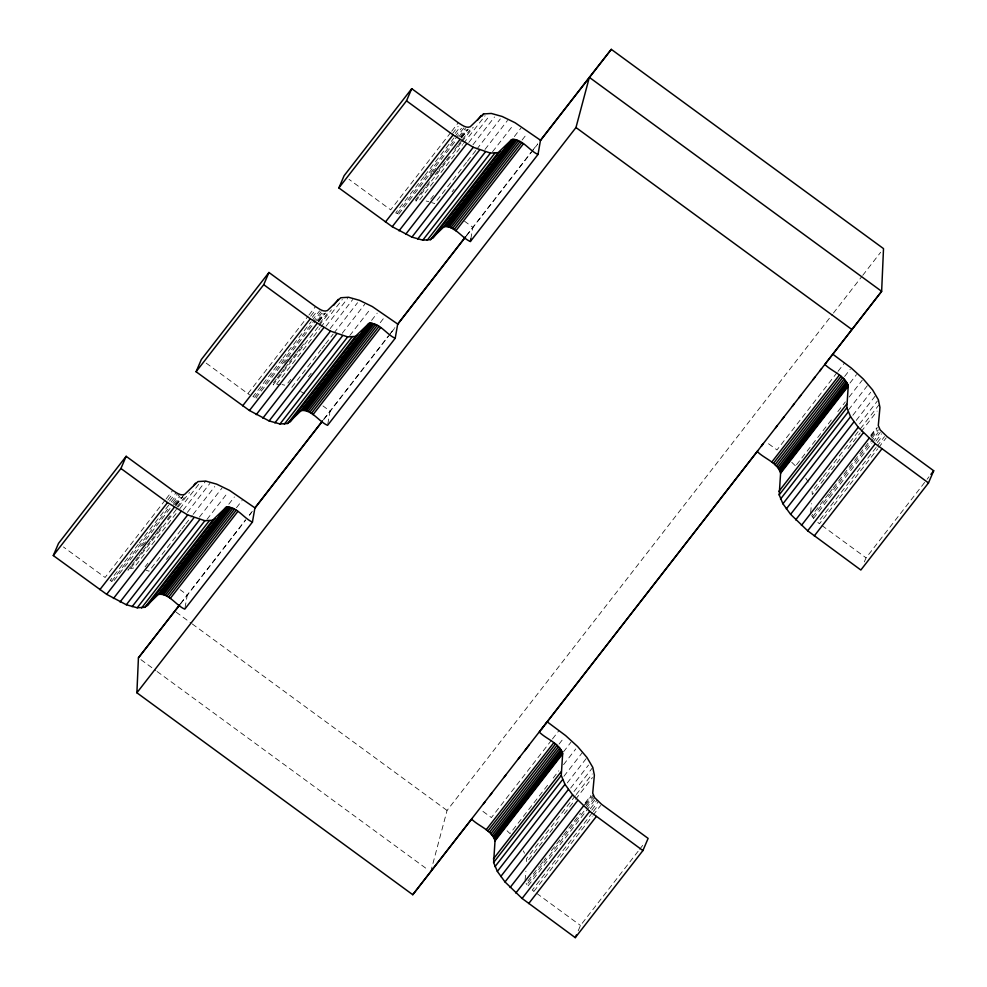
<?xml version="1.0" encoding="UTF-8"?>
<svg xmlns="http://www.w3.org/2000/svg" width="987" height="987" viewBox="0 0 987 987"><rect width="100%" height="100%" fill="white"/><g stroke="black" fill="none" stroke-linecap="round" stroke-linejoin="round"><path stroke-width="0.74" stroke-dasharray="4.93 3.7" d="M525.084 880.231L525.911 871.2M810.66 512.586L811.487 503.567M185.038 607.721L187.271 594.951L180.177 589.757M327.832 423.904L330.065 411.135L322.971 405.941M470.873 238.669L472.859 227.318L464.581 221.248M430.727 871.805L447.062 810.475L832.497 314.285M578.172 930.877L580.492 925.473L638.725 850.486M864.328 561.887L866.068 557.828L926.188 480.435M165.211 500.076L105.091 577.469L63.427 546.971M166.149 498.867L172.725 490.403M206.209 363.142L247.885 393.653L308.006 316.247M308.943 315.038L315.519 306.575M450.788 132.431L390.667 209.836L349.003 179.326M451.725 131.222L458.301 122.758M167.852 500.039L172.54 493.993M310.634 316.21L315.334 310.165M452.49 133.603L458.128 126.348M169.542 501.075L176.118 492.599M312.336 317.246L317.024 311.201M455.118 133.43L459.819 127.385M138.316 544.269L110.137 580.553L113.147 581.725M139.253 543.06L170.257 503.16M171.195 501.951L177.771 493.475M282.048 359.243L252.931 396.737L257.212 398.18M282.985 358.034L311.164 321.75M312.114 320.541L319.628 310.868M423.892 176.636L395.713 212.921L400.006 214.364M424.842 175.427L453.958 137.933M454.896 136.724L461.472 128.261M111.704 581.244L169.011 507.478M172.762 502.642L179.338 494.166M254.498 397.428L311.793 323.65M312.743 322.441L321.194 311.559M397.28 213.611L463.976 127.742M114.085 580.516L172.33 505.541M173.268 504.332L179.844 495.869M255.941 397.909L313.237 324.143M314.174 322.934L321.7 313.261M398.723 214.093L455.093 141.536M458.844 136.699L465.42 128.236M142.609 545.725L146.372 540.888M174.551 504.604L180.189 497.349M284.453 363.117L290.092 355.863M317.333 320.787L322.971 313.533M430.061 175.661L431.948 173.243M432.886 172.034L435.699 168.407M460.127 136.971L465.765 129.716M175.637 504.653L181.275 497.399M318.419 320.837L324.057 313.582M461.213 137.02L466.851 129.766M175.55 505.689L184.001 494.808M318.345 321.873L324.92 313.41M461.126 138.057L467.702 129.593M176.167 505.295L182.743 496.831M318.949 321.478L325.525 313.015M461.743 137.662L468.319 129.198M130.703 566.587L127.891 570.215L130.333 568.648L177.302 508.182M131.641 565.378L134.466 561.751M135.404 560.542L138.217 556.915M139.167 555.706L141.98 552.078M142.918 550.869L146.681 546.033M147.618 544.824L150.431 541.197M151.369 539.988L154.194 536.36M155.132 535.151L157.945 531.512M158.895 530.303L161.708 526.676M167.346 519.421L170.159 515.794M176.735 507.33L184.248 497.658M273.498 382.771L276.311 379.144M277.248 377.935L280.074 374.307M281.011 373.098L283.824 369.471M284.774 368.262L288.525 363.426M289.462 362.217L292.288 358.577M293.225 357.368L296.038 353.741M296.976 352.532L299.801 348.904M300.739 347.695L303.552 344.068M319.529 323.514L327.042 313.841M415.342 200.164L418.167 196.536M419.105 195.327L421.918 191.7M422.855 190.491L425.681 186.851M426.618 185.642L431.319 179.597M435.07 174.761L437.895 171.133M438.833 169.924L441.645 166.297M442.583 165.088L445.408 161.461M446.346 160.252L449.159 156.625M454.797 149.37L457.623 145.743M458.56 144.534L461.373 140.907M462.311 139.698L469.837 130.025M178.252 506.973L189.516 492.464M318.221 326.783L273.128 384.831L280.888 384.338M319.159 325.574L331.373 309.844M461.003 142.967L415.909 201.015L419.352 200.312L462.558 144.682M461.941 141.758L473.217 127.237M176.044 513.536L133.776 567.957L130.333 568.648M179.807 508.7L199.534 483.297M276.557 384.14L319.776 328.511M320.713 327.302L342.316 299.48M463.495 143.473L485.11 115.664M183.2 510.106L205.74 481.088M325.981 326.29L347.584 298.469M468.776 142.473L489.441 115.861M145.101 566.822L147.914 563.195M187.37 512.401L209.923 483.383M287.883 383.005L290.709 379.378M330.164 328.585L352.704 299.567M430.677 199.189L433.49 195.562M472.946 144.768L494.549 116.959M180.929 530.081L148.988 571.202L146.101 570.215M181.867 528.872L184.692 525.244M185.63 524.035L192.206 515.572M193.144 514.363L214.747 486.542M291.782 387.373L320.898 349.892M321.836 348.682L324.661 345.055M325.599 343.846L333.112 334.161M334.05 332.952L357.541 302.725M466.506 162.436L434.564 203.556L431.677 202.582M467.443 161.226L475.907 150.345M476.844 149.136L500.323 118.909M166.532 559.444L169.357 555.817M199.411 517.114L221.964 488.096M308.388 376.837L311.201 373.209M342.205 333.298L364.746 304.28M452.108 191.811L453.995 189.393M484.987 149.481L507.54 120.451M206.974 519.409L227.639 492.797M349.756 335.592L370.421 308.98M492.55 151.764L513.215 125.164M228.787 504.209L234.425 496.954M371.581 320.393L377.219 313.126M514.363 136.564L520.939 128.1M236.51 507.688L242.148 500.434M380.242 322.663L384.93 316.605M522.086 140.043L526.787 133.998M180.707 603.415L245.516 519.976M249.279 515.128L253.98 509.082M323.489 419.598L388.31 336.148M389.248 334.938L394.886 327.684M466.283 235.782L531.092 152.331M532.042 151.122L537.668 143.868M180.522 603.908L245.701 520.001M249.489 515.128L251.377 512.697M324.118 419.056L390.247 333.927M391.185 332.718L394.96 327.844M466.765 235.424L537.619 144.213M833.435 313.064L861.774 276.582M862.724 275.361L880.675 252.265M551.523 740.176L491.403 817.581L480.755 809.784M552.473 738.967L559.049 730.503M837.099 372.543L776.979 449.936L767.516 443.015M838.049 371.334L844.625 362.871M559.074 744.075L563.762 738.029M844.65 376.442L850.288 369.187M563.441 751.897L570.955 742.224M849.955 383.055L856.531 374.579M547.575 785.257L509.995 833.633L506.171 829.931M553.213 778.003L558.852 770.748M563.54 764.691L575.754 748.973M796.521 464.778L833.151 417.612M837.852 411.567L845.365 401.894M849.128 397.058L862.28 380.131M563.922 776.288L582.712 752.106M848.561 409.864L867.351 385.683M567.278 782.913L587.006 757.522M852.854 415.28L870.694 392.295M570.659 788.045L588.511 765.073M856.235 420.413L875.025 396.219M573.99 791.562L592.78 767.368M859.566 423.916L877.418 400.944M575.335 795.744L526.478 858.628L526.737 862.182L558.679 821.061M576.272 794.535L592.237 773.981M822.393 477.696L812.067 490.995L812.313 494.549L842.38 455.846M823.331 476.487L878.763 405.139M564.317 813.806L574.644 800.506M575.581 799.297L592.496 777.534M848.018 448.591L860.22 432.874M861.17 431.664L877.135 411.098M585.205 802.826L590.843 795.571M870.781 435.193L876.419 427.939M584.329 804.923L590.905 796.46M870.842 436.081L877.418 427.618M585.599 804.763L593.113 795.09M871.176 437.13L876.814 429.863M527.959 880.922L539.235 866.413M540.173 865.204L542.986 861.577M543.923 860.368L545.811 857.95M551.449 850.683L562.713 836.174M563.651 834.965L580.566 813.202M586.204 805.947L593.718 796.262M828.562 493.932L811.659 515.707L814.843 519.73M829.512 492.723L832.325 489.096M833.262 487.886L848.289 468.541M849.239 467.332L868.017 443.138M871.78 438.302L878.356 429.838M594.692 800.112L527.996 885.981L526.922 884.623L594.569 797.545M812.498 516.991L869.806 443.212M870.744 442.003L878.257 432.331M813.572 518.335L871.817 443.36M872.755 442.151L880.268 432.479M590.325 808.76L596.901 800.297M875.901 441.115L881.539 433.861M591.768 810.142L598.344 801.678M877.344 442.509L882.033 436.464M592.385 812.696L532.264 890.101L580.492 925.473M593.323 811.487L598.023 805.441M876.086 447.481L817.841 522.456L819.494 523.739L877.739 448.764M877.024 446.272L884.537 436.599M533.918 891.372L592.163 816.397M593.101 815.188L600.614 805.515M878.677 447.555L886.19 437.87M639.675 849.276L644.363 843.231M927.126 479.226L929.001 476.807M426.236 201.064L428.802 201.607M282.171 384.609L284.725 385.152M300.702 391.531L304.662 393.64M247.885 393.653L249.575 394.825M821.949 525.528L866.068 557.828M176.093 612.113L191.009 623.031M192.255 623.944L447.062 810.475M140.919 659.661L155.847 670.58M157.081 671.493L428.247 869.979M791.747 462.298L795.571 465.987M805.787 478.239L808.328 482.088M526.083 883.34L526.922 884.623M523.344 850.905L524.541 853.261"/><path stroke-width="1.48" d="M472.057 818.593L412.763 894.716L136.897 692.788L138.427 657.836L179.757 604.624M642.907 850.572L589.732 811.376L572.657 794.893L564.983 784.344L561.258 775.437L562.652 753.834C559.691 743.1 546.255 739.238 539.26 732.021L547.217 721.842L565.65 735.611L577.642 746.554L587.006 757.522L592.78 767.368L594.371 775.103L592.718 793.153L594.569 797.545L601.552 804.306L648.126 838.395L642.907 850.572L575.261 937.65L522.098 898.454L505.023 881.959L497.349 871.41L493.611 862.502L495.018 840.912C492.057 830.166 478.621 826.304 471.613 819.099M928.483 482.939L875.309 443.743L858.234 427.248L850.572 416.699L846.834 407.791L848.228 386.201C845.267 375.455 831.844 371.593 824.836 364.388L832.794 354.21L851.226 367.978L863.218 378.922L872.582 389.877L878.356 399.735L879.948 407.471L878.294 425.52L880.145 429.913L887.128 436.661L933.702 470.762L928.483 482.939L860.849 570.017L807.674 530.809L790.599 514.326L782.925 503.777L779.199 494.869L780.594 473.279C777.633 462.533 764.197 458.671 757.189 451.454M254.917 507.873L229.515 490.379L216.622 484.123L205.74 481.088L197.968 481.57L184.618 494.413C180.473 496.19 176.142 492.427 172.725 490.403L126.151 456.302L58.517 543.381L53.298 555.558L106.658 594.334L126.324 604.747L137.218 607.782L144.978 607.301L158.339 594.458C168.691 592.669 176.328 605.759 184.791 609.139L252.438 522.061L254.917 507.873L322.552 420.807M397.699 324.057L372.309 306.562L359.416 300.307L348.534 297.26L340.762 297.753L327.4 310.597C323.255 312.373 318.924 308.61 315.519 306.575L268.945 272.486L201.311 359.564L196.092 371.741L249.44 410.518L269.118 420.931L280 423.966L287.772 423.472L301.121 410.641C311.473 408.852 319.122 421.93 327.585 425.323L395.219 338.245L397.699 324.057L465.333 236.991M470.367 241.507L538.014 154.428L540.494 140.24L515.091 122.746L502.21 116.491L491.316 113.443L483.556 113.937L470.194 126.78C466.049 128.557 461.719 124.794 458.301 122.758L411.739 88.67L344.093 175.735L338.874 187.925L392.234 226.702L411.912 237.114L422.794 240.149L430.554 239.656L443.916 226.813C454.267 225.036 461.904 238.114 470.367 241.507L470.873 238.669M136.897 692.788L575.976 127.533L589.338 77.356L611.298 49.35L883.513 248.613L881.638 291.325L832.794 354.21M53.298 555.558L120.932 468.492L126.151 456.302M196.092 371.741L263.726 284.675L268.945 272.486M338.874 187.925L406.508 100.847L411.739 88.67M575.261 937.65L576.42 934.948M99.872 589.646L167.506 502.58L187.69 514.918L204.852 520.717L212.612 520.223L225.974 507.38C236.325 505.603 243.962 518.681 252.438 522.061M242.654 405.83L310.3 318.764L330.485 331.101L347.646 336.9L355.406 336.407L368.768 323.563C379.107 321.774 386.756 334.864 395.219 338.245M385.448 222.013L453.082 134.948L473.267 147.273L490.428 153.084L498.201 152.59L511.55 139.747C521.901 137.958 529.538 151.048 538.014 154.428M106.658 594.334L174.292 507.269M249.44 410.518L317.074 323.452M392.234 226.702L459.868 139.636M193.649 485.567L195.525 483.149M333.618 305.378L338.319 299.32M477.35 120.34L481.101 115.504M481.668 116.355L483.556 113.937M113.443 598.492L181.077 511.414M256.225 414.663L323.859 327.598M399.019 230.847L466.654 143.781M120.056 601.984L187.69 514.918M262.838 418.167L330.485 331.101M405.632 234.351L473.267 147.273M126.324 604.747L193.97 517.682M269.118 420.931L336.752 333.853M411.912 237.114L479.546 150.036M132.098 606.697L199.732 519.631M274.892 422.88L342.526 335.802M417.674 239.064L485.308 151.986M137.218 607.782L204.852 520.717M280 423.966L347.646 336.9M422.794 240.149L490.428 153.084M141.548 607.992L209.182 520.914M284.342 424.176L351.977 337.098M427.124 240.347L494.758 153.281M144.978 607.301L212.612 520.223M287.772 423.472L355.406 336.407M430.554 239.656L498.201 152.59M147.433 605.722L215.067 518.656M290.215 421.905L357.849 334.84M433.009 238.089L500.643 151.011M158.339 594.458L225.974 507.38M301.121 410.641L368.768 323.563M443.916 226.813L511.55 139.747M158.944 594.063L226.591 506.997M301.738 410.247L369.372 323.168M444.532 226.43L512.167 139.352M159.808 593.89L227.442 506.812M302.602 410.074L370.236 322.996M445.384 226.257L513.018 139.179M160.893 593.94L228.528 506.874M303.675 410.123L371.322 323.045M446.469 226.307L514.104 139.229M162.176 594.211L229.811 507.145M304.958 410.395L372.592 323.329M447.753 226.578L515.387 139.5M163.608 594.705L231.254 507.626M306.402 410.888L374.036 323.81M449.196 227.059L516.83 139.994M165.187 595.395L232.821 508.317M307.969 411.567L375.603 324.501M450.763 227.75L518.397 140.685M166.84 596.259L234.474 509.193M309.622 412.443L377.256 325.377M452.416 228.626L520.05 141.56M168.53 597.308L236.164 510.23M311.324 413.479L378.959 326.413M454.106 229.663L521.753 142.597M170.233 598.48L237.867 511.402M313.015 414.651L380.649 327.585M455.809 230.835L523.443 143.769M540.494 140.24L589.338 77.356L881.638 291.325L412.763 894.716M179.572 605.13L138.427 657.836M255.152 507.836L322.231 421.486M397.798 324.192L465.815 236.633M540.444 140.561L611.298 49.35M483.334 804.084L485.209 801.666M489.91 795.621L491.785 793.203M503.999 777.472L505.887 775.054M518.089 759.336L519.976 756.918M524.665 750.873L529.365 744.827M541.579 729.109L543.455 726.691M545.342 724.261L757.609 450.997M761.384 446.136L763.272 443.706M775.486 427.976L777.374 425.557M782.062 419.512L783.949 417.094M792.401 406.212L794.276 403.794M798.976 397.749L800.852 395.331M813.066 379.613L814.941 377.182M819.642 371.137L821.517 368.719M486.184 829.759L553.818 742.693M771.76 462.126L839.394 375.048M487.837 831.042L555.471 743.964M773.413 463.397L841.047 376.331M489.404 832.386L557.038 745.321M774.98 464.754L842.614 377.676M490.835 833.768L558.469 746.703M776.411 466.135L844.045 379.07M492.106 835.162L559.74 748.084M777.682 467.53L845.316 380.451M493.179 836.52L560.813 749.441M778.755 468.874L846.39 381.809M494.018 837.803L561.652 750.725M779.594 470.157L847.241 383.092M494.623 838.975L562.257 751.909M780.199 471.342L847.833 384.264M494.956 840.023L562.59 752.958M780.532 472.391L848.166 385.312M495.018 840.912L562.652 753.834M780.594 473.279L848.228 386.201M493.364 858.961L560.998 771.883M778.94 491.316L846.575 404.251M493.611 862.502L561.258 775.437M779.199 494.869L846.834 407.791M494.956 866.697L562.59 779.619M780.532 499.052L848.178 411.986M497.349 871.41L564.983 784.344M782.925 503.777L850.572 416.699M500.742 876.542L568.376 789.477M786.318 508.91L853.952 421.844M505.023 881.959L572.657 794.893M790.599 514.326L858.234 427.248M510.106 887.51L577.74 800.432M795.682 519.878L863.317 432.799M515.843 893.05L583.477 805.984M801.419 525.417L869.053 438.339M522.098 898.454L589.732 811.376M807.674 530.809L875.309 443.743M528.699 903.561L596.333 816.483M814.275 535.916L881.909 448.851M930.889 474.389L933.702 470.762M761.619 445.803L763.383 443.545M575.976 127.533L851.843 329.473M406.508 100.847L453.082 134.948M263.726 284.675L310.3 318.764M120.932 468.492L167.506 502.58"/></g></svg>
